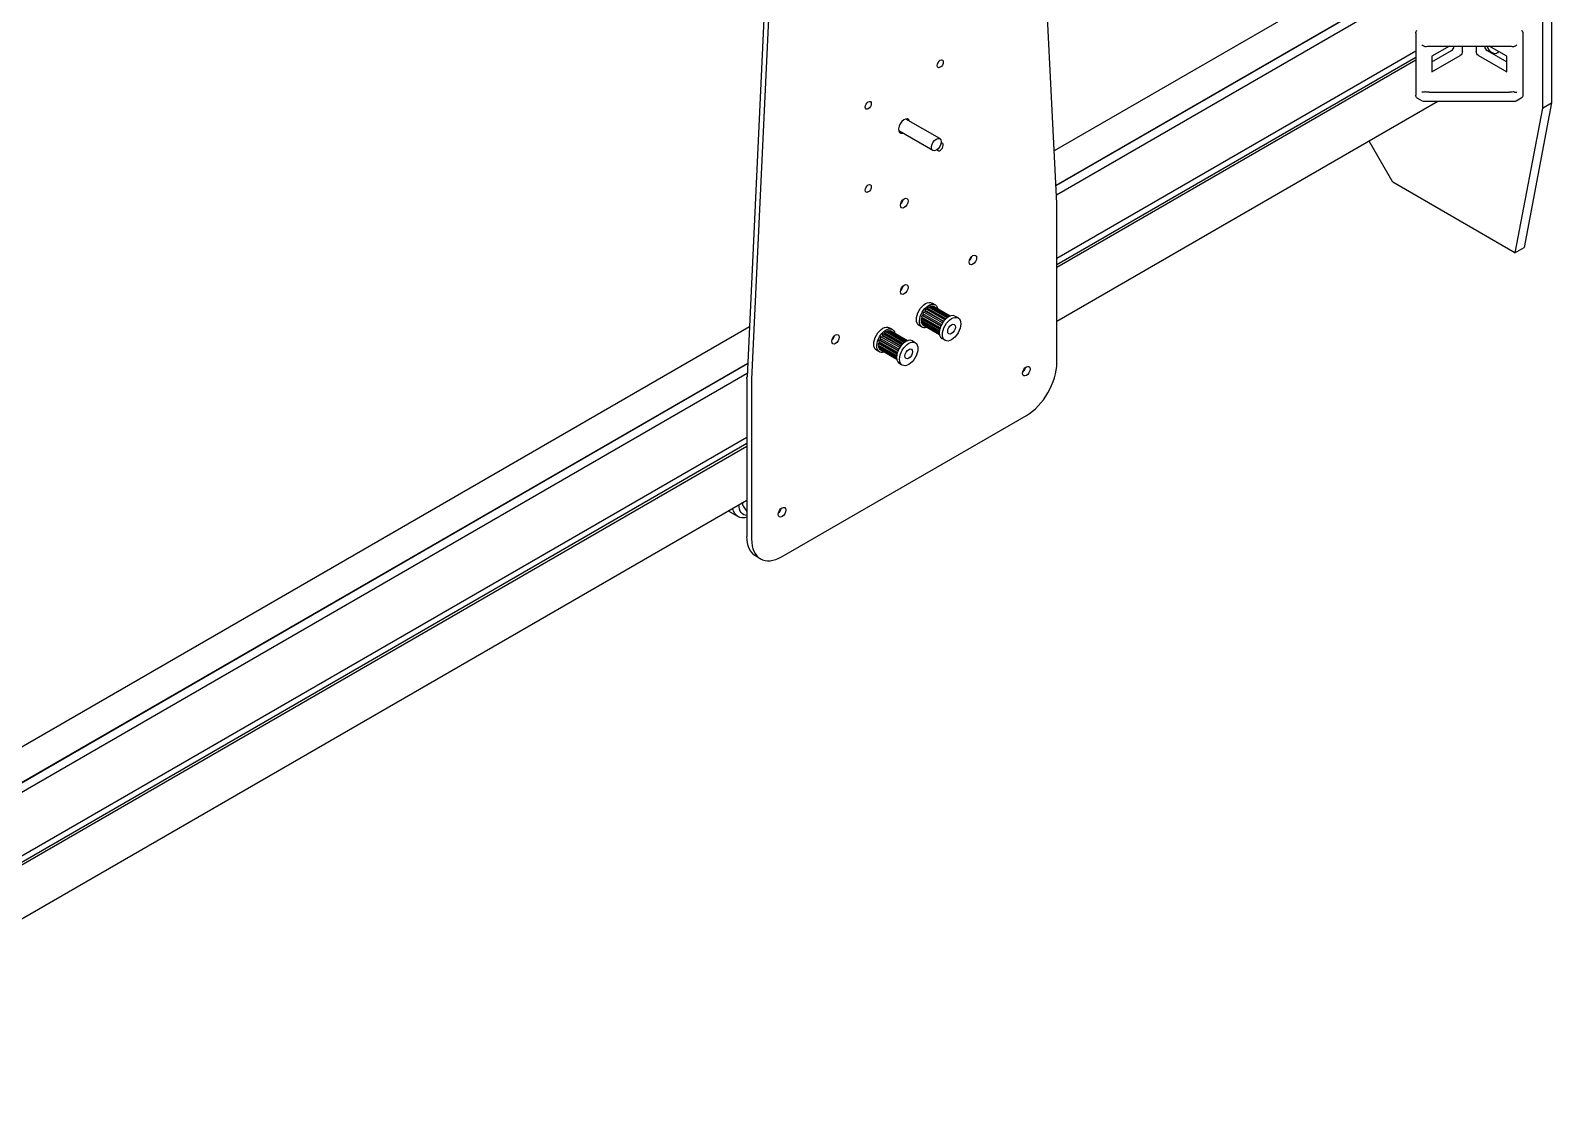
# Model space of a CAD drawing. Header units: millimetres. Extents: x 129 to 6329, y 33 to 3553.
# Drawn here: x 3329 to 4033, y 728 to 1223 of the extents above; entities that cross this region are included whole.
import ezdxf

# ---------------------------------------------------------------- set-up
doc = ezdxf.new("R2010")
doc.units = ezdxf.units.MM
doc.layers.add('vistasIsometricas', color=255, linetype='Continuous')

msp = doc.modelspace()

# ---------------------------------------------------------------- linework, layer by layer
at = {"layer": 'vistasIsometricas', "extrusion": (0, 0.816497, 0.57735)}
for p, q in [((3804.187, 1143.102), (3790.253, 1424.687)), ((3674.623, 1360.378), (3660.688, 1062.703)), ((3676.744, 1359.153), (3662.81, 1061.478)), ((3967.372, 1262.184), (3802.991, 1167.279)), ((3977.423, 1251.513), (3803.784, 1151.262)), ((3974.029, 1249.39), (3803.791, 1151.104)), ((3985.398, 1251.538), (3804.004, 1146.809)), ((4029.092, 1227.028), (4029.092, 1187.02)), ((4033.335, 1229.478), (4033.335, 1189.47)), ((3970.408, 1221.783), (3970.408, 1193.042)), ((4020.077, 1221.783), (4020.077, 1193.042)), ((3970.408, 1213.432), (3804.209, 1117.477)), ((3976.575, 1215.822), (4013.91, 1215.822)), ((3986.05, 1215.822), (3977.918, 1211.127)), ((3977.918, 1208.515), (3987.04, 1213.781)), ((3988.101, 1215.618), (3988.101, 1215.822)), ((3992.06, 1213.332), (3992.06, 1215.822)), ((3998.424, 1215.822), (3998.424, 1213.332)), ((4002.384, 1215.822), (4002.384, 1215.618)), ((4003.445, 1213.781), (4012.566, 1208.515)), ((4012.566, 1211.127), (4004.435, 1215.822)), ((3970.408, 1210.525), (3804.209, 1114.57)), ((3970.408, 1209.253), (3804.209, 1113.299)), ((3977.918, 1203.942), (3991, 1211.495)), ((3977.918, 1211.127), (3977.918, 1203.942)), ((3999.485, 1211.495), (4012.566, 1203.942)), ((4012.566, 1203.942), (4012.566, 1211.127)), ((3973.618, 1190.323), (3971.158, 1191.743)), ((3976.575, 1194.43), (4013.91, 1194.43)), ((4019.327, 1191.743), (4016.867, 1190.323)), ((3980.664, 1190.122), (3804.209, 1088.246)), ((4016.117, 1190.122), (3974.368, 1190.122)), ((4029.092, 1187.02), (4016.364, 1120.067)), ((4033.335, 1189.47), (4020.607, 1122.517)), ((4029.092, 1187.02), (4033.335, 1189.47)), ((3749.948, 1172.95), (3734.195, 1182.044)), ((3746.748, 1167.407), (3730.995, 1176.502)), ((3959.796, 1152.727), (3948.821, 1171.737)), ((4016.364, 1120.067), (3959.796, 1152.727)), ((3804.209, 1069.178), (3804.209, 1142.209)), ((4016.364, 1120.067), (4020.607, 1122.517)), ((3751.23, 1087.612), (3742.54, 1092.63)), ((3751.722, 1088.32), (3743.044, 1093.33)), ((3743.044, 1093.33), (3743.251, 1093.036)), ((3751.631, 1088.198), (3743.251, 1093.036)), ((3752.253, 1088.959), (3743.603, 1093.953)), ((3752.803, 1089.513), (3744.198, 1094.481)), ((3744.198, 1094.481), (3744.27, 1094.053)), ((3752.552, 1089.271), (3744.27, 1094.053)), ((3753.348, 1089.969), (3744.812, 1094.897)), ((3745.426, 1095.19), (3745.354, 1094.679)), ((3753.42, 1090.022), (3745.354, 1094.679)), ((3753.86, 1090.32), (3745.426, 1095.19)), ((3754.304, 1090.567), (3746.021, 1095.349)), ((3747.812, 1096.011), (3746.398, 1096.828)), ((3746.58, 1095.371), (3746.471, 1095.09)), ((3754.639, 1090.718), (3746.58, 1095.371)), ((3754.822, 1090.787), (3747.085, 1095.254)), ((3661.767, 1085.743), (3119.258, 772.525)), ((3728.013, 1084.58), (3726.599, 1085.397)), ((3741.812, 1085.619), (3740.398, 1086.435)), ((3749.813, 1083.845), (3741.277, 1088.774)), ((3741.737, 1089.665), (3741.33, 1089.514)), ((3749.936, 1084.545), (3741.33, 1089.514)), ((3741.737, 1088.413), (3741.33, 1088.096)), ((3749.764, 1083.226), (3741.33, 1088.096)), ((3750.14, 1085.299), (3741.49, 1090.293)), ((3749.773, 1082.718), (3741.49, 1087.5)), ((3750.018, 1084.884), (3741.737, 1089.665)), ((3749.802, 1083.756), (3741.737, 1088.413)), ((3742.108, 1091.056), (3741.75, 1091.088)), ((3750.428, 1086.078), (3741.75, 1091.088)), ((3741.939, 1087.241), (3741.75, 1087.006)), ((3749.81, 1082.353), (3741.75, 1087.006)), ((3750.795, 1086.858), (3742.104, 1091.875)), ((3749.842, 1082.16), (3742.104, 1086.627)), ((3750.488, 1086.218), (3742.108, 1091.056)), ((3758.419, 1089.887), (3757.005, 1090.704)), ((3721.938, 1078.234), (3721.531, 1078.083)), ((3730.137, 1073.114), (3721.531, 1078.083)), ((3730.341, 1073.868), (3721.691, 1078.862)), ((3730.219, 1073.453), (3721.938, 1078.234)), ((3722.309, 1079.625), (3721.951, 1079.657)), ((3730.629, 1074.647), (3721.951, 1079.657)), ((3730.996, 1075.427), (3722.305, 1080.444)), ((3730.689, 1074.787), (3722.309, 1079.625)), ((3731.431, 1076.182), (3722.741, 1081.199)), ((3731.923, 1076.889), (3723.245, 1081.899)), ((3723.245, 1081.899), (3723.452, 1081.605)), ((3731.832, 1076.767), (3723.452, 1081.605)), ((3732.454, 1077.528), (3723.804, 1082.522)), ((3733.004, 1078.082), (3724.399, 1083.05)), ((3724.399, 1083.05), (3724.471, 1082.622)), ((3732.753, 1077.841), (3724.471, 1082.622)), ((3733.55, 1078.538), (3725.013, 1083.466)), ((3725.627, 1083.759), (3725.555, 1083.248)), ((3733.621, 1078.591), (3725.555, 1083.248)), ((3734.061, 1078.889), (3725.627, 1083.759)), ((3734.505, 1079.136), (3726.222, 1083.918)), ((3726.781, 1083.94), (3726.672, 1083.659)), ((3734.84, 1079.287), (3726.781, 1083.94)), ((3735.023, 1079.356), (3727.286, 1083.823)), ((3738.62, 1078.456), (3737.206, 1079.273)), ((3752.419, 1079.495), (3751.005, 1080.311)), ((3722.013, 1074.188), (3720.599, 1075.004)), ((3730.014, 1072.414), (3721.478, 1077.343)), ((3721.938, 1076.982), (3721.531, 1076.665)), ((3729.965, 1071.795), (3721.531, 1076.665)), ((3729.974, 1071.287), (3721.691, 1076.069)), ((3730.003, 1072.326), (3721.938, 1076.982)), ((3722.14, 1075.81), (3721.951, 1075.575)), ((3730.011, 1070.922), (3721.951, 1075.575)), ((3730.043, 1070.729), (3722.305, 1075.196)), ((3660.974, 1068.811), (3133.525, 764.288)), ((3660.966, 1068.643), (3133.667, 764.207)), ((3660.754, 1064.104), (3137.492, 761.998)), ((3732.62, 1068.064), (3731.206, 1068.881)), ((3660.666, 1061.784), (3660.666, 988.753)), ((3662.788, 1060.559), (3662.788, 987.528)), ((3676.93, 979.363), (3790.067, 1044.683)), ((3660.666, 1034.602), (3176.13, 754.855)), ((3660.666, 1031.696), (3176.13, 751.948)), ((3660.666, 1030.424), (3176.13, 750.677)), ((3660.666, 1005.371), (3180.829, 728.337)), ((3658.841, 1002.75), (3660.666, 1000.224)), ((3656.505, 997.875), (3652.094, 1000.422)), ((3666.93, 978.372), (3664.809, 979.597))]:
    msp.add_line(p, q, dxfattribs=at)
at = {"layer": 'vistasIsometricas', "extrusion": (-2e-16, -1e-16, -1)}
msp.add_arc((-3971.908, 1221.783), 1.5, 0, 60, dxfattribs=at)
at = {"layer": 'vistasIsometricas', "extrusion": (1e-16, -1e-16, -1)}
for centre, start, end in [((-4018.577, 1221.783), 120, 180), ((-3971.908, 1193.042), 300, 0), ((-4016.117, 1191.622), 240, 270)]:
    msp.add_arc(centre, 1.5, start, end, dxfattribs=at)
at = {"layer": 'vistasIsometricas', "extrusion": (-1e-16, 0, -1)}
msp.add_arc((-4018.577, 1193.042), 1.5, 180, 240, dxfattribs=at)
at = {"layer": 'vistasIsometricas', "extrusion": (1e-16, 0, -1)}
msp.add_arc((-3974.368, 1191.622), 1.5, 270, 300, dxfattribs=at)
at = {"layer": 'vistasIsometricas', "extrusion": (3.76464e-27, 2e-16, -1)}
msp.add_ellipse((3976.575, 1214.189), major_axis=(-2.828, 0), ratio=0.5773503, start_param=1.3181161, end_param=1.5707963, dxfattribs=at)
at = {"layer": 'vistasIsometricas'}
for centre, major_axis, start_param, end_param in [((3987.04, 1215.006), (0.75, 1.299), 3.9269908, 5.4977871), ((4003.445, 1215.006), (-0.75, 1.299), 0.7853982, 2.3561945), ((3733.498, 1178.752), (1.837, 3.183), -0.5140743, 3.6556669), ((3750.165, 1169.129), (1, 1.732), 2.6416039, 6.783174), ((3731.377, 1144.295), (1.25, 2.165), 4.1547902, 5.2699878), ((3790.067, 1134.044), (10, 17.321), -0.7853982, -0.7298997), ((3763.197, 1118.004), (1.225, 2.122), 4.1884296, 5.2363484), ((3731.377, 1104.287), (1.25, 2.165), 4.1547902, 5.2699878), ((3744.812, 1090.815), (2.5, 4.33), 1.4835299, 1.6580628), ((3744.812, 1090.815), (2.208, 3.825), 1.3089969, 1.4719608), ((3744.812, 1090.815), (2.5, 4.33), 1.134464, 1.3089969), ((3744.812, 1090.815), (2.208, 3.825), 0.9599311, 1.0718805), ((3744.812, 1090.815), (2.5, 4.33), 0.7853982, 0.9599311), ((3744.812, 1090.815), (2.208, 3.825), 0.6108652, 0.642564), ((3744.812, 1090.815), (2.5, 4.33), 0.4363323, 0.6108652), ((3744.812, 1090.815), (2.5, 4.33), 0.0872665, 0.2617994), ((3744.812, 1090.815), (2.5, 4.33), 2.1816616, 2.3561945), ((3744.812, 1090.815), (2.5, 4.33), 2.5307274, 2.7052603), ((3744.812, 1090.815), (2.5, 4.33), 1.8325957, 2.0071286), ((3744.812, 1090.815), (2.208, 3.825), 2.4990286, 2.5307274), ((3744.812, 1090.815), (2.208, 3.825), 2.0697122, 2.1816616), ((3744.812, 1090.815), (2.5, 4.33), 2.8797933, 3.0543262), ((3744.812, 1090.815), (2.208, 3.825), 1.6696319, 1.8325957), ((3754.005, 1085.508), (3, 5.196), 0, 3.1415927), ((3699.557, 1081.262), (1.225, 2.122), 4.1884296, 5.2363484), ((3725.013, 1079.384), (2.5, 4.33), 2.1816616, 2.3561945), ((3725.013, 1079.384), (2.5, 4.33), 1.8325957, 2.0071286), ((3725.013, 1079.384), (2.208, 3.825), 2.0697122, 2.1816616), ((3725.013, 1079.384), (2.5, 4.33), 1.4835299, 1.6580628), ((3725.013, 1079.384), (2.208, 3.825), 1.6696319, 1.8325957), ((3725.013, 1079.384), (2.208, 3.825), 1.3089969, 1.4719608), ((3725.013, 1079.384), (2.5, 4.33), 1.134464, 1.3089969), ((3725.013, 1079.384), (2.208, 3.825), 0.9599311, 1.0718805), ((3725.013, 1079.384), (2.5, 4.33), 0.7853982, 0.9599311), ((3725.013, 1079.384), (2.208, 3.825), 0.6108652, 0.642564), ((3725.013, 1079.384), (2.5, 4.33), 0.4363323, 0.6108652), ((3725.013, 1079.384), (2.5, 4.33), 0.0872665, 0.2617994), ((3734.206, 1074.077), (3, 5.196), 0, 3.1415927), ((3725.013, 1079.384), (2.5, 4.33), 2.5307274, 2.7052603), ((3725.013, 1079.384), (2.208, 3.825), 2.4990286, 2.5307274), ((3725.013, 1079.384), (2.5, 4.33), 2.8797933, 3.0543262), ((3787.946, 1066.483), (1.225, 2.122), 4.1884296, 5.2363484), ((3790.067, 1061.013), (10, 17.321), 3.9269908, 5.4977871), ((3676.93, 1068.724), (10, 17.321), 2.300696, 2.3561945), ((3660.669, 1005.048), (1.5, 2.598), 2.2233563, 2.888289), ((3674.809, 1001.164), (1.225, 2.122), 4.1884296, 5.2363484), ((3676.93, 995.693), (10, 17.321), 2.3561945, 3.9269908)]:
    msp.add_ellipse(centre, major_axis=major_axis, ratio=0.5773503, start_param=start_param, end_param=end_param, dxfattribs=at)
at = {"layer": 'vistasIsometricas', "extrusion": (-8.66025e-17, 5e-17, -1)}
msp.add_ellipse((3991, 1212.72), major_axis=(0.75, 1.299), ratio=0.5773503, start_param=0.7853982, end_param=2.3561945, dxfattribs=at)
at = {"layer": 'vistasIsometricas', "extrusion": (3.11603e-16, 1.79904e-16, -1)}
msp.add_ellipse((3999.485, 1212.72), major_axis=(-0.75, 1.299), ratio=0.5773503, start_param=3.9269908, end_param=5.4977871, dxfattribs=at)
at = {"layer": 'vistasIsometricas', "extrusion": (1.5e-16, 8.66025e-17, -1)}
msp.add_ellipse((4005.97, 1215.883), major_axis=(-2, 3.464), ratio=0.5773503, start_param=2.6504663, end_param=5.0174762, dxfattribs=at)
at = {"layer": 'vistasIsometricas', "extrusion": (3.55406e-27, -3e-16, -1)}
msp.add_ellipse((4013.91, 1214.189), major_axis=(2.828, 0), ratio=0.5773503, start_param=-1.5707963, end_param=-1.3181161, dxfattribs=at)
at = {"layer": 'vistasIsometricas'}
for centre, major_axis in [((3750.165, 1207.619), (1, 1.732)), ((3716.832, 1188.374), (1, 1.732)), ((3748.348, 1170.178), (1.6, 2.771)), ((3716.832, 1149.884), (1, 1.732)), ((3733.498, 1143.071), (1.25, 2.165)), ((3765.318, 1116.779), (1.225, 2.122)), ((3733.498, 1103.062), (1.25, 2.165)), ((3755.419, 1084.691), (3, 5.196)), ((3755.419, 1084.691), (1.25, 2.165)), ((3701.679, 1080.037), (1.225, 2.122)), ((3735.62, 1073.26), (3, 5.196)), ((3735.62, 1073.26), (1.25, 2.165)), ((3790.067, 1065.259), (1.225, 2.122)), ((3676.93, 999.939), (1.225, 2.122))]:
    msp.add_ellipse(centre, major_axis=major_axis, ratio=0.5773503, dxfattribs=at)
at = {"layer": 'vistasIsometricas', "extrusion": (-1.0101e-27, 1e-16, -1)}
msp.add_ellipse((3976.575, 1196.063), major_axis=(2.828, 0), ratio=0.5773503, start_param=1.5707963, end_param=1.8234766, dxfattribs=at)
at = {"layer": 'vistasIsometricas', "extrusion": (1.91629e-38, 1.3843e-27, -1)}
msp.add_ellipse((4013.91, 1196.063), major_axis=(-2.828, 0), ratio=0.5773503, start_param=4.4597087, end_param=4.712389, dxfattribs=at)
at = {"layer": 'vistasIsometricas', "extrusion": (1.06699e-16, -6.16025e-17, -1)}
msp.add_ellipse((3743.398, 1091.631), major_axis=(3, 5.196), ratio=0.5773503, start_param=3.1415927, end_param=6.2831853, dxfattribs=at)
at = {"layer": 'vistasIsometricas', "extrusion": (1.5e-16, -8.66025e-17, -1)}
for centre, start_param, end_param in [((3744.812, 1090.815), 2.550195, 6.874583), ((3723.599, 1080.2), 3.1415927, 6.2831853), ((3725.013, 1079.384), 2.550195, 6.874583)]:
    msp.add_ellipse(centre, major_axis=(3, 5.196), ratio=0.5773503, start_param=start_param, end_param=end_param, dxfattribs=at)
at = {"layer": 'vistasIsometricas', "extrusion": (2e-16, -1.3124e-26, -1)}
msp.add_ellipse((3674.809, 1069.949), major_axis=(10, 17.321), ratio=0.5773503, start_param=3.9269908, end_param=3.9824893, dxfattribs=at)
at = {"layer": 'vistasIsometricas', "extrusion": (1.90032e-16, 8.2735e-17, -1)}
msp.add_ellipse((3662.505, 1008.267), major_axis=(6, 10.392), ratio=0.5773503, start_param=2.5745932, end_param=3.7386458, dxfattribs=at)
at = {"layer": 'vistasIsometricas', "extrusion": (8.94076e-17, 1.81653e-16, -1)}
msp.add_ellipse((3663.99, 1007.41), major_axis=(4.95, 8.574), ratio=0.5773503, start_param=2.8508716, end_param=3.9121619, dxfattribs=at)
at = {"layer": 'vistasIsometricas', "extrusion": (2e-16, 3.89623e-29, -1)}
msp.add_ellipse((3674.809, 996.918), major_axis=(10, 17.321), ratio=0.5773503, start_param=3.1415927, end_param=3.9269908, dxfattribs=at)
at = {"layer": 'vistasIsometricas'}
for points, knots in [([(3974.368, 1215.72), (3974.182, 1215.77), (3973.999, 1215.847), (3973.635, 1216.051), (3973.459, 1216.184), (3973.31, 1216.334), (3973.308, 1216.335), (3973.307, 1216.337)], [0.36764845, 0.36764845, 0.36764845, 0.36764845, 0.42653086, 0.42653086, 0.49316036, 0.49316036, 0.49378614, 0.49378614, 0.49378614, 0.49378614]), ([(3974.368, 1215.72), (3974.5, 1215.686), (3974.649, 1215.671), (3975.123, 1215.663), (3975.53, 1215.72), (3975.868, 1215.771)], [0.42752282, 0.42752282, 0.42752282, 0.42752282, 0.46678361, 0.46678361, 0.56985275, 0.56985275, 0.56985275, 0.56985275]), ([(4014.617, 1215.771), (4014.955, 1215.72), (4015.361, 1215.663), (4015.836, 1215.671), (4015.984, 1215.686), (4016.117, 1215.72)], [0.54572009, 0.54572009, 0.54572009, 0.54572009, 0.64878923, 0.64878923, 0.68805002, 0.68805002, 0.68805002, 0.68805002]), ([(4016.117, 1215.72), (4016.303, 1215.77), (4016.486, 1215.847), (4016.85, 1216.051), (4017.026, 1216.184), (4017.175, 1216.334), (4017.176, 1216.335), (4017.178, 1216.337)], [-0.12558883, -0.12558883, -0.12558883, -0.12558883, -0.06667034, -0.06667034, 0, 0, 0.00062617, 0.00062617, 0.00062617, 0.00062617]), ([(3974.368, 1194.532), (3974.21, 1194.49), (3974.055, 1194.457), (3973.796, 1194.42), (3973.689, 1194.411), (3973.488, 1194.407), (3973.395, 1194.411), (3973.31, 1194.423), (3973.308, 1194.423), (3973.307, 1194.423)], [-0.12546326, -0.12546326, -0.12546326, -0.12546326, -0.07566772, -0.07566772, -0.03789579, -0.03789579, 0, 0, 0.00062617, 0.00062617, 0.00062617, 0.00062617]), ([(3975.868, 1194.482), (3975.53, 1194.532), (3975.123, 1194.589), (3974.649, 1194.582), (3974.5, 1194.566), (3974.368, 1194.532)], [0.54572009, 0.54572009, 0.54572009, 0.54572009, 0.64878923, 0.64878923, 0.68805002, 0.68805002, 0.68805002, 0.68805002]), ([(4016.117, 1194.532), (4015.984, 1194.566), (4015.836, 1194.582), (4015.361, 1194.589), (4014.955, 1194.532), (4014.617, 1194.482)], [0.42752282, 0.42752282, 0.42752282, 0.42752282, 0.46678361, 0.46678361, 0.56985275, 0.56985275, 0.56985275, 0.56985275]), ([(4016.117, 1194.532), (4016.274, 1194.49), (4016.429, 1194.457), (4016.689, 1194.42), (4016.796, 1194.411), (4016.996, 1194.407), (4017.09, 1194.411), (4017.175, 1194.423), (4017.176, 1194.423), (4017.178, 1194.423)], [0.36792246, 0.36792246, 0.36792246, 0.36792246, 0.41774852, 0.41774852, 0.4555436, 0.4555436, 0.49346262, 0.49346262, 0.49408917, 0.49408917, 0.49408917, 0.49408917])]:
    msp.add_open_spline(points, degree=3, knots=knots, dxfattribs=at)

doc.saveas('drawing.dxf')
